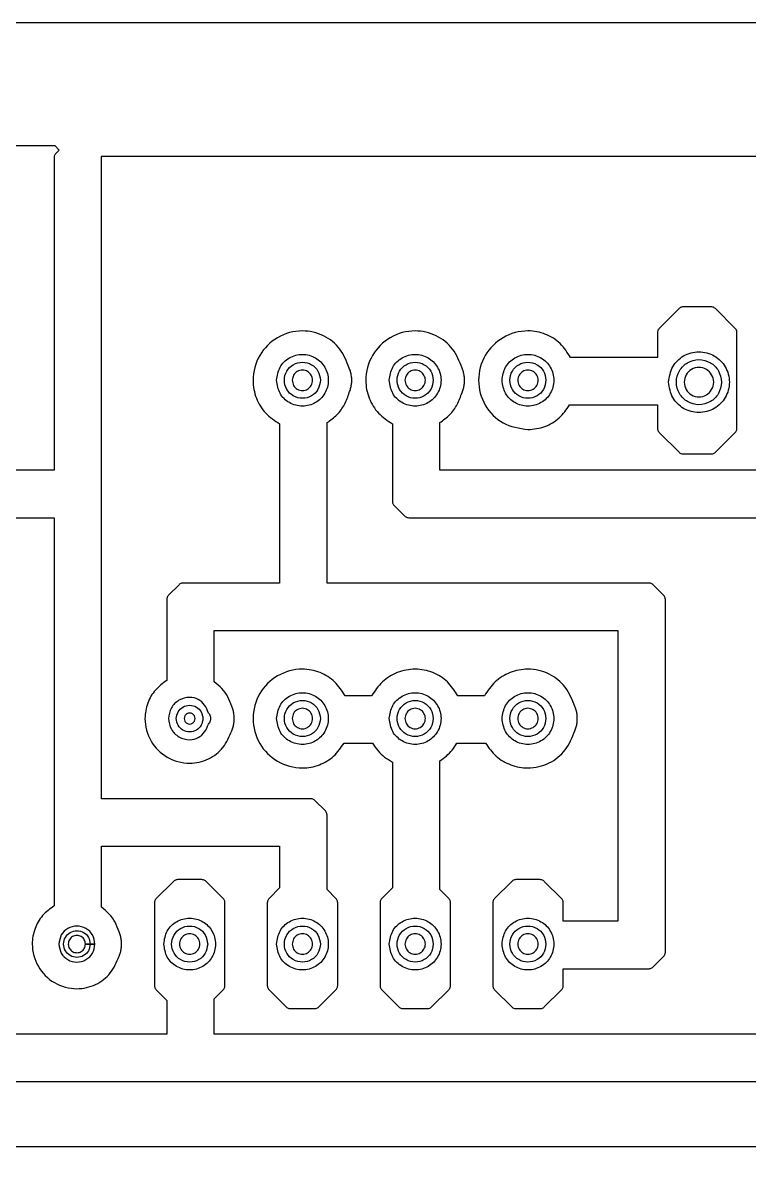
# Model space of a CAD drawing. Extents: x 3 to 107, y 3 to 87.
# Drawn here: x 40.65 to 57.01, y 61.15 to 86.9 of the extents above; entities that cross this region are included whole.
import ezdxf

# ---------------------------------------------------------------- set-up
doc = ezdxf.new("R2010")
doc.units = 0
doc.layers.add('ScottBernardi_VCdelay_PCB', color=7, linetype='CONTINUOUS')

msp = doc.modelspace()

# ---------------------------------------------------------------- linework, layer by layer
at = {"layer": 'ScottBernardi_VCdelay_PCB', "color": 7}
for points in [[(3.175, 2.94005), (107.362272, 2.94005), (107.362272, 86.901161), (3.175, 86.901161), (3.175, 2.94005), (3.175, 2.94005)], [(8.946797, 61.923083), (8.733367, 61.709653), (5.536847, 61.709653), (5.536847, 80.255181), (9.262533, 80.255181), (9.262533, 84.136089), (41.367781, 84.136089), (41.470086, 84.033783), (41.392828, 83.956878)], [(41.354375, 83.863392), (41.354375, 76.822653), (39.570025, 76.822653), (39.2303, 77.162378)], [(42.415531, 83.901139), (91.900375, 83.901139), (91.900375, 74.536653), (82.825519, 74.536653), (82.004606, 75.357919), (82.004606, 77.583242), (82.097386, 77.675669)], [(47.134992, 69.423492), (42.423292, 69.423492), (42.423292, 83.863392)], [(55.431619, 80.464378), (54.985003, 80.018114)], [(56.156225, 80.503183), (55.525106, 80.503183)], [(56.695975, 80.018114), (56.249358, 80.464378)], [(54.946197, 79.924628), (54.946197, 79.362653), (52.988986, 79.362653)], [(56.734781, 77.769156), (56.734781, 79.924628)], [(52.966408, 78.294089), (54.946197, 78.294089), (54.946197, 77.769156)], [(46.434375, 77.868992), (46.434375, 74.283006), (44.262322, 74.283006)], [(54.755344, 74.283006), (47.502939, 74.283006), (47.502939, 77.89545)], [(48.974022, 77.869344), (48.974022, 76.121683)], [(57.525003, 77.675669), (57.864375, 77.336297), (57.864375, 76.822653), (50.042939, 76.822653), (50.042939, 77.89545)], [(54.985003, 77.675669), (55.431619, 77.229406)], [(56.249358, 77.229406), (56.695975, 77.675669)], [(55.525106, 77.1906), (56.156225, 77.1906)], [(49.013181, 76.028197), (49.248836, 75.792894)], [(39.2303, 75.451758), (39.532983, 75.754089), (41.354375, 75.754089), (41.354375, 67.009433)], [(49.341969, 75.754089), (58.565344, 75.754089)], [(44.168483, 74.2442), (43.932828, 74.008544)], [(55.084486, 74.008544), (54.848831, 74.2442)], [(43.894375, 73.915058), (43.894375, 72.089786)], [(55.123292, 65.962036), (55.123292, 73.915058)], [(44.963292, 72.056978), (44.963292, 73.214089), (54.054375, 73.214089), (54.054375, 66.662653), (52.822828, 66.662653), (52.822828, 67.0814)], [(48.507297, 71.743006), (47.908986, 71.743006)], [(51.047297, 71.743006), (50.448633, 71.743006)], [(47.886056, 70.674089), (48.529875, 70.674089), (48.529875, 70.674089)], [(50.426056, 70.674089), (51.070228, 70.674089)], [(48.974022, 70.248992), (48.974022, 67.412658), (48.735897, 67.174886)], [(50.244022, 67.174886), (50.042939, 67.375617), (50.042939, 70.27545)], [(47.464486, 69.149031), (47.228831, 69.384686)], [(47.704022, 67.174886), (47.502939, 67.375264), (47.502939, 69.055544)], [(57.649533, 68.883036), (57.864375, 68.668194), (57.864375, 64.123006), (44.963292, 64.123006), (44.963292, 64.919225), (45.163669, 65.119956)], [(42.423292, 66.976978), (42.423292, 68.354575), (46.434375, 68.354575), (46.434375, 67.413011), (46.195897, 67.174886)], [(44.043247, 67.561531), (43.655897, 67.174886)], [(44.683539, 67.600336), (44.136381, 67.600336)], [(45.163669, 67.174886), (44.777378, 67.561531)], [(51.662894, 67.561531), (51.27625, 67.174886)], [(52.303892, 67.600336), (51.756733, 67.600336)], [(52.784375, 67.174886), (52.397025, 67.561531)], [(43.617092, 67.0814), (43.617092, 65.213442)], [(45.202475, 65.213442), (45.202475, 67.0814)], [(46.157444, 67.0814), (46.157444, 65.213442)], [(47.742828, 65.213442), (47.742828, 67.0814)], [(48.697444, 67.0814), (48.697444, 65.213442)], [(50.282828, 65.213442), (50.282828, 67.0814)], [(51.237444, 67.0814), (51.237444, 65.213442)], [(42.273714, 66.149714), (42.062047, 66.149714), (42.273714, 66.149714)], [(99.234272, 65.809989), (95.007642, 61.583006), (18.862322, 61.583006)], [(54.848831, 65.632894), (55.084486, 65.86855)], [(52.822828, 65.213442), (52.822828, 65.594089), (54.755344, 65.594089)], [(43.655897, 65.119956), (43.894375, 64.881831), (43.894375, 64.123006), (28.453292, 64.123006), (28.453292, 64.920283), (28.652964, 65.119956)], [(46.195897, 65.119956), (46.582894, 64.732958)], [(47.316672, 64.732958), (47.704022, 65.119956)], [(48.735897, 65.119956), (49.122894, 64.732958)], [(49.857378, 64.732958), (50.244022, 65.119956)], [(51.27625, 65.119956), (51.662894, 64.732958)], [(52.397025, 64.732958), (52.784375, 65.119956)], [(46.676733, 64.694153), (47.223186, 64.694153)], [(49.216733, 64.694153), (49.763892, 64.694153)], [(51.756733, 64.694153), (52.303892, 64.694153)], [(18.862322, 63.054089), (87.775344, 63.054089)]]:
    msp.add_lwpolyline(points, dxfattribs=at)
for points, knots in [([(41.392828, 83.956878), (41.385339, 83.948077), (41.370404, 83.930526), (41.357065, 83.897899), (41.355274, 83.87492), (41.354375, 83.863392)], [0, 0, 0, 0, 0.034529, 0.06886, 0.103423, 0.103423, 0.103423, 0.103423]), ([(42.423292, 83.863392), (42.423044, 83.867692), (42.422549, 83.876281), (42.419371, 83.888829), (42.416813, 83.897028), (42.415531, 83.901139)], [0, 0, 0, 0, 0.012895, 0.025751, 0.038676, 0.038676, 0.038676, 0.038676]), ([(55.525106, 80.503183), (55.513519, 80.50227), (55.490481, 80.500453), (55.457896, 80.486866), (55.440395, 80.471888), (55.431619, 80.464378)], [0, 0, 0, 0, 0.034731, 0.069054, 0.103576, 0.103576, 0.103576, 0.103576]), ([(56.249358, 80.464378), (56.240586, 80.471886), (56.223111, 80.486842), (56.190656, 80.500434), (56.167729, 80.502265), (56.156225, 80.503183)], [0, 0, 0, 0, 0.034512, 0.068751, 0.103235, 0.103235, 0.103235, 0.103235]), ([(48.003883, 79.124528), (47.944373, 79.275454), (47.826371, 79.574722), (47.432507, 79.88618), (46.917398, 80.006959), (46.365368, 79.856416), (45.940761, 79.432202), (45.798185, 78.905904), (45.887671, 78.443567), (46.101302, 78.089742), (46.323394, 77.942547), (46.434375, 77.868992)], [0, 0, 0, 0, 0.479752, 0.951287, 1.439396, 2.020426, 2.584888, 3.165918, 3.575861, 3.971733, 4.367147, 4.367147, 4.367147, 4.367147]), ([(50.543531, 79.124528), (50.484049, 79.275448), (50.366117, 79.574676), (49.972418, 79.886202), (49.457363, 80.006954), (48.905369, 79.856415), (48.480762, 79.432201), (48.33819, 78.905938), (48.427647, 78.443686), (48.641211, 78.090048), (48.863134, 77.94288), (48.974022, 77.869344)], [0, 0, 0, 0, 0.479711, 0.951115, 1.439134, 2.020164, 2.584627, 3.165656, 3.575507, 3.971186, 4.366348, 4.366348, 4.366348, 4.366348]), ([(52.988986, 79.362653), (52.917525, 79.473245), (52.774933, 79.693918), (52.428685, 79.910041), (51.969665, 79.999159), (51.445259, 79.856503), (51.020807, 79.432019), (50.862429, 78.848682), (51.020706, 78.271479), (51.445655, 77.828941), (51.831801, 77.768444), (52.027667, 77.737758)], [0, 0, 0, 0, 0.39117, 0.780531, 1.185532, 1.766562, 2.331025, 2.912054, 3.493084, 4.057546, 4.638576, 4.638576, 4.638576, 4.638576]), ([(54.985003, 80.018114), (54.977423, 80.009322), (54.962332, 79.991819), (54.948889, 79.959149), (54.947096, 79.936157), (54.946197, 79.924628)], [0, 0, 0, 0, 0.03468, 0.069045, 0.103611, 0.103611, 0.103611, 0.103611]), ([(56.734781, 79.924628), (56.733858, 79.936161), (56.732018, 79.959167), (56.718467, 79.991754), (56.703486, 80.009311), (56.695975, 80.018114)], [0, 0, 0, 0, 0.034575, 0.068971, 0.103555, 0.103555, 0.103555, 0.103555]), ([(46.364878, 78.849714), (46.380957, 78.747054), (46.412655, 78.544668), (46.644598, 78.321934), (46.94713, 78.239022), (47.252853, 78.321934), (47.475406, 78.544668), (47.558379, 78.849714), (47.475406, 79.15476), (47.252853, 79.377494), (46.94713, 79.460406), (46.644598, 79.377494), (46.412655, 79.15476), (46.380957, 78.952374), (46.364878, 78.849714)], [0, 0, 0, 0, 0.304537, 0.600368, 0.904904, 1.209441, 1.505272, 1.809809, 2.114345, 2.410176, 2.714713, 3.01925, 3.315081, 3.619618, 3.619618, 3.619618, 3.619618]), ([(48.904878, 78.849714), (48.920957, 78.747053), (48.952655, 78.544666), (49.184596, 78.321941), (49.487086, 78.239008), (49.792744, 78.321998), (50.015307, 78.544646), (50.098428, 78.849714), (50.015307, 79.154782), (49.792744, 79.37743), (49.487086, 79.460419), (49.184596, 79.377487), (48.952655, 79.154762), (48.920957, 78.952375), (48.904878, 78.849714)], [0, 0, 0, 0, 0.304537, 0.600368, 0.904904, 1.20929, 1.505176, 1.809733, 2.114291, 2.410177, 2.714562, 3.019099, 3.31493, 3.619467, 3.619467, 3.619467, 3.619467]), ([(51.444878, 78.849714), (51.460957, 78.747054), (51.492654, 78.54467), (51.724598, 78.321926), (52.027207, 78.239031), (52.333046, 78.32189), (52.55575, 78.544636), (52.638734, 78.849714), (52.55575, 79.154791), (52.333046, 79.377538), (52.027207, 79.460397), (51.724598, 79.377502), (51.492654, 79.154758), (51.460957, 78.952373), (51.444878, 78.849714)], [0, 0, 0, 0, 0.304537, 0.600368, 0.904904, 1.209681, 1.505576, 1.810116, 2.114657, 2.410552, 2.715329, 3.019865, 3.315696, 3.620233, 3.620233, 3.620233, 3.620233]), ([(55.195611, 78.807381), (55.214485, 78.686813), (55.251691, 78.449139), (55.524079, 78.187559), (55.87937, 78.090238), (56.238405, 78.187559), (56.499773, 78.449139), (56.597167, 78.807381), (56.499773, 79.165622), (56.238405, 79.427202), (55.87937, 79.524523), (55.524079, 79.427202), (55.251691, 79.165622), (55.214485, 78.927948), (55.195611, 78.807381)], [0, 0, 0, 0, 0.357652, 0.705036, 1.062687, 1.420339, 1.767723, 2.125375, 2.483027, 2.830411, 3.188062, 3.545714, 3.893098, 4.25075, 4.25075, 4.25075, 4.25075]), ([(47.354067, 78.849714), (47.342915, 78.921339), (47.320941, 79.062471), (47.159182, 79.217949), (46.94804, 79.27549), (46.734682, 79.217949), (46.579431, 79.062471), (46.521898, 78.849714), (46.579431, 78.636957), (46.734682, 78.481478), (46.94804, 78.423938), (47.159182, 78.481478), (47.320941, 78.636957), (47.342915, 78.778089), (47.354067, 78.849714)], [0, 0, 0, 0, 0.212439, 0.418597, 0.631208, 0.843819, 1.049977, 1.262416, 1.474855, 1.681013, 1.893624, 2.106235, 2.312393, 2.524832, 2.524832, 2.524832, 2.524832]), ([(47.354067, 78.849714), (47.342915, 78.921339), (47.320941, 79.062471), (47.159182, 79.217949), (46.94804, 79.27549), (46.734682, 79.217949), (46.579431, 79.062471), (46.521898, 78.849714), (46.579431, 78.636957), (46.734682, 78.481478), (46.94804, 78.423938), (47.159182, 78.481478), (47.320941, 78.636957), (47.342915, 78.778089), (47.354067, 78.849714)], [0, 0, 0, 0, 0.212439, 0.418597, 0.631208, 0.843819, 1.049977, 1.262416, 1.474855, 1.681013, 1.893624, 2.106235, 2.312393, 2.524832, 2.524832, 2.524832, 2.524832]), ([(46.717656, 78.849714), (46.724026, 78.890201), (46.736591, 78.970062), (46.828103, 79.057921), (46.947454, 79.090779), (47.068068, 79.057922), (47.155865, 78.97006), (47.188727, 78.84967), (47.155922, 78.729257), (47.068048, 78.641408), (46.947454, 78.608697), (46.828122, 78.641407), (46.736532, 78.729259), (46.724009, 78.809168), (46.717656, 78.849714)], [0, 0, 0, 0, 0.120121, 0.236938, 0.357059, 0.47718, 0.593997, 0.714118, 0.83439, 0.951152, 1.071252, 1.191353, 1.308114, 1.428387, 1.428387, 1.428387, 1.428387]), ([(48.003883, 78.5749), (48.01486, 78.603674), (48.037004, 78.661723), (48.055231, 78.754409), (48.061843, 78.849714), (48.055231, 78.945019), (48.037004, 79.037704), (48.01486, 79.095753), (48.003883, 79.124528)], [0, 0, 0, 0, 0.092252, 0.186107, 0.28211, 0.378113, 0.471967, 0.564219, 0.564219, 0.564219, 0.564219]), ([(49.894067, 78.849714), (49.882886, 78.921343), (49.860855, 79.062496), (49.699075, 79.217871), (49.488084, 79.27553), (49.274898, 79.217814), (49.11963, 79.062516), (49.061801, 78.849714), (49.11963, 78.636912), (49.274898, 78.481614), (49.488084, 78.423897), (49.699075, 78.481557), (49.860855, 78.636932), (49.882886, 78.778084), (49.894067, 78.849714)], [0, 0, 0, 0, 0.21246, 0.418673, 0.631132, 0.843441, 1.049709, 1.26219, 1.47467, 1.680938, 1.893247, 2.105706, 2.311919, 2.524379, 2.524379, 2.524379, 2.524379]), ([(49.894067, 78.849714), (49.882886, 78.921343), (49.860855, 79.062496), (49.699075, 79.217871), (49.488084, 79.27553), (49.274898, 79.217814), (49.11963, 79.062516), (49.061801, 78.849714), (49.11963, 78.636912), (49.274898, 78.481614), (49.488084, 78.423897), (49.699075, 78.481557), (49.860855, 78.636932), (49.882886, 78.778084), (49.894067, 78.849714)], [0, 0, 0, 0, 0.21246, 0.418673, 0.631132, 0.843441, 1.049709, 1.26219, 1.47467, 1.680938, 1.893247, 2.105706, 2.311919, 2.524379, 2.524379, 2.524379, 2.524379]), ([(49.257656, 78.849714), (49.264026, 78.8902), (49.27659, 78.97006), (49.368104, 79.057928), (49.487498, 79.090765), (49.608177, 79.057986), (49.695964, 78.970038), (49.728678, 78.84967), (49.696021, 78.729279), (49.608157, 78.641344), (49.487498, 78.608711), (49.368124, 78.6414), (49.276531, 78.729261), (49.264009, 78.809168), (49.257656, 78.849714)], [0, 0, 0, 0, 0.120121, 0.236938, 0.357059, 0.477331, 0.594093, 0.714193, 0.834445, 0.951151, 1.071403, 1.191503, 1.308265, 1.428537, 1.428537, 1.428537, 1.428537]), ([(50.543883, 78.5749), (50.554789, 78.60368), (50.576798, 78.661763), (50.595158, 78.754398), (50.601878, 78.849688), (50.595162, 78.944961), (50.576683, 79.03761), (50.554527, 79.095699), (50.543531, 79.124528)], [0, 0, 0, 0, 0.0922, 0.186071, 0.282079, 0.37801, 0.471822, 0.564252, 0.564252, 0.564252, 0.564252]), ([(52.434419, 78.849714), (52.42321, 78.92135), (52.401116, 79.062547), (52.239153, 79.217857), (52.028075, 79.275521), (51.814788, 79.217879), (51.659531, 79.062494), (51.601849, 78.849714), (51.659531, 78.636934), (51.814788, 78.481549), (52.028075, 78.423907), (52.239153, 78.48157), (52.401116, 78.63688), (52.42321, 78.778078), (52.434419, 78.849714)], [0, 0, 0, 0, 0.212483, 0.418817, 0.631365, 0.843824, 1.050038, 1.262497, 1.474957, 1.68117, 1.89363, 2.106178, 2.312511, 2.524995, 2.524995, 2.524995, 2.524995]), ([(52.434419, 78.849714), (52.42321, 78.92135), (52.401116, 79.062547), (52.239153, 79.217857), (52.028075, 79.275521), (51.814788, 79.217879), (51.659531, 79.062494), (51.601849, 78.849714), (51.659531, 78.636934), (51.814788, 78.481549), (52.028075, 78.423907), (52.239153, 78.48157), (52.401116, 78.63688), (52.42321, 78.778078), (52.434419, 78.849714)], [0, 0, 0, 0, 0.212483, 0.418817, 0.631365, 0.843824, 1.050038, 1.262497, 1.474957, 1.68117, 1.89363, 2.106178, 2.312511, 2.524995, 2.524995, 2.524995, 2.524995]), ([(51.797656, 78.849714), (51.804026, 78.8902), (51.816591, 78.970059), (51.908103, 79.057929), (52.027532, 79.09077), (52.148262, 79.057965), (52.236209, 78.970091), (52.269081, 78.84967), (52.236266, 78.729226), (52.148242, 78.641364), (52.027532, 78.608707), (51.908123, 78.641399), (51.816532, 78.729261), (51.804009, 78.809168), (51.797656, 78.849714)], [0, 0, 0, 0, 0.120121, 0.236938, 0.357059, 0.477419, 0.594301, 0.714426, 0.834701, 0.951528, 1.071868, 1.191968, 1.30873, 1.429002, 1.429002, 1.429002, 1.429002]), ([(56.388, 78.807381), (56.374025, 78.896917), (56.346485, 79.073356), (56.144258, 79.267586), (55.880467, 79.339634), (55.613903, 79.267586), (55.41983, 79.073356), (55.347728, 78.807381), (55.41983, 78.541405), (55.613903, 78.347175), (55.880467, 78.275127), (56.144258, 78.347175), (56.346485, 78.541405), (56.374025, 78.717845), (56.388, 78.807381)], [0, 0, 0, 0, 0.265574, 0.523341, 0.788916, 1.05449, 1.312257, 1.577831, 1.843406, 2.101172, 2.366747, 2.632321, 2.890088, 3.155662, 3.155662, 3.155662, 3.155662]), ([(55.548389, 78.807381), (55.557554, 78.865775), (55.575627, 78.980923), (55.707584, 79.107629), (55.879694, 79.154896), (56.053623, 79.107629), (56.180225, 78.980923), (56.227528, 78.807381), (56.180225, 78.633838), (56.053623, 78.507132), (55.879694, 78.459865), (55.707584, 78.507132), (55.575627, 78.633838), (55.557554, 78.748986), (55.548389, 78.807381)], [0, 0, 0, 0, 0.173236, 0.341606, 0.514842, 0.688078, 0.856448, 1.029684, 1.20292, 1.37129, 1.544526, 1.717762, 1.886132, 2.059368, 2.059368, 2.059368, 2.059368]), ([(47.502939, 77.89545), (47.580081, 77.951386), (47.734751, 78.063537), (47.909193, 78.299842), (47.972122, 78.482639), (48.003883, 78.5749)], [0, 0, 0, 0, 0.284809, 0.571035, 0.862717, 0.862717, 0.862717, 0.862717]), ([(50.042939, 77.89545), (50.120081, 77.951386), (50.274751, 78.063537), (50.449193, 78.299842), (50.512122, 78.482639), (50.543883, 78.5749)], [0, 0, 0, 0, 0.284809, 0.571035, 0.862717, 0.862717, 0.862717, 0.862717]), ([(52.027667, 77.737758), (52.15782, 77.751743), (52.413046, 77.779166), (52.749071, 77.98625), (52.893903, 78.191391), (52.966408, 78.294089)], [0, 0, 0, 0, 0.389204, 0.763216, 1.138156, 1.138156, 1.138156, 1.138156]), ([(54.946197, 77.769156), (54.947093, 77.75765), (54.94888, 77.734704), (54.962394, 77.702084), (54.977429, 77.684518), (54.985003, 77.675669)], [0, 0, 0, 0, 0.034487, 0.06878, 0.103585, 0.103585, 0.103585, 0.103585]), ([(56.695975, 77.675669), (56.703479, 77.684529), (56.718404, 77.702149), (56.732027, 77.734686), (56.733861, 77.757646), (56.734781, 77.769156)], [0, 0, 0, 0, 0.034709, 0.069032, 0.10353, 0.10353, 0.10353, 0.10353]), ([(55.431619, 77.229406), (55.440395, 77.221895), (55.457896, 77.206918), (55.490481, 77.19333), (55.513519, 77.191514), (55.525106, 77.1906)], [0, 0, 0, 0, 0.034522, 0.068845, 0.103576, 0.103576, 0.103576, 0.103576]), ([(56.156225, 77.1906), (56.167729, 77.191519), (56.190656, 77.193349), (56.223111, 77.206941), (56.240586, 77.221898), (56.249358, 77.229406)], [0, 0, 0, 0, 0.034485, 0.068723, 0.103235, 0.103235, 0.103235, 0.103235]), ([(48.974022, 76.121683), (48.974918, 76.110177), (48.976707, 76.087217), (48.990325, 76.054555), (49.005516, 76.037036), (49.013181, 76.028197)], [0, 0, 0, 0, 0.034489, 0.068817, 0.103773, 0.103773, 0.103773, 0.103773]), ([(49.248836, 75.792894), (49.257608, 75.785386), (49.275084, 75.77043), (49.307539, 75.756838), (49.330465, 75.755007), (49.341969, 75.754089)], [0, 0, 0, 0, 0.034512, 0.068751, 0.103235, 0.103235, 0.103235, 0.103235]), ([(44.262322, 74.283006), (44.25073, 74.282091), (44.227659, 74.28027), (44.194992, 74.266653), (44.177346, 74.251707), (44.168483, 74.2442)], [0, 0, 0, 0, 0.034744, 0.069151, 0.103871, 0.103871, 0.103871, 0.103871]), ([(54.848831, 74.2442), (54.839998, 74.251704), (54.822434, 74.266626), (54.7899, 74.280284), (54.766908, 74.282095), (54.755344, 74.283006)], [0, 0, 0, 0, 0.034647, 0.068897, 0.103551, 0.103551, 0.103551, 0.103551]), ([(43.932828, 74.008544), (43.925345, 73.999687), (43.910466, 73.982074), (43.897056, 73.949496), (43.895271, 73.926563), (43.894375, 73.915058)], [0, 0, 0, 0, 0.034654, 0.068912, 0.103398, 0.103398, 0.103398, 0.103398]), ([(55.123292, 73.915058), (55.122396, 73.926564), (55.120609, 73.94951), (55.107095, 73.98213), (55.09206, 73.999696), (55.084486, 74.008544)], [0, 0, 0, 0, 0.034487, 0.06878, 0.103585, 0.103585, 0.103585, 0.103585]), ([(47.908986, 71.743006), (47.837426, 71.853503), (47.694636, 72.07399), (47.348507, 72.290008), (46.889589, 72.379158), (46.365256, 72.236566), (45.940814, 71.811755), (45.782393, 71.229679), (45.940842, 70.647594), (46.365179, 70.222601), (46.884347, 70.08138), (47.332772, 70.16507), (47.668921, 70.364623), (47.813625, 70.570859), (47.886056, 70.674089)], [0, 0, 0, 0, 0.391114, 0.780425, 1.185194, 1.766223, 2.330686, 2.911715, 3.492833, 4.057416, 4.638469, 5.027523, 5.401612, 5.776516, 5.776516, 5.776516, 5.776516]), ([(50.448633, 71.743006), (50.377086, 71.853499), (50.234336, 72.073953), (49.888625, 72.290023), (49.485807, 72.368087), (49.081344, 72.289573), (48.727909, 72.075976), (48.580791, 71.85393), (48.507297, 71.743006)], [0, 0, 0, 0, 0.391059, 0.780227, 1.184906, 1.59485, 1.990686, 2.385825, 2.385825, 2.385825, 2.385825]), ([(53.084236, 71.504528), (53.024607, 71.655453), (52.906375, 71.954708), (52.512839, 72.266153), (52.053597, 72.37358), (51.62154, 72.289518), (51.268136, 72.075921), (51.120876, 71.853926), (51.047297, 71.743006)], [0, 0, 0, 0, 0.479863, 0.95147, 1.439591, 1.849305, 2.245141, 2.640423, 2.640423, 2.640423, 2.640423]), ([(43.894375, 72.089786), (43.802604, 72.022074), (43.618744, 71.886417), (43.444303, 71.578576), (43.369658, 71.172673), (43.496925, 70.702835), (43.880961, 70.319139), (44.377586, 70.1838), (44.837877, 70.289511), (45.190542, 70.559996), (45.301475, 70.822395), (45.357344, 70.954547)], [0, 0, 0, 0, 0.339061, 0.679293, 1.031486, 1.557026, 2.067589, 2.593129, 3.02646, 3.444848, 3.869354, 3.869354, 3.869354, 3.869354]), ([(45.357344, 71.504528), (45.330583, 71.577671), (45.277499, 71.722762), (45.141073, 71.912689), (45.022449, 72.008966), (44.963292, 72.056978)], [0, 0, 0, 0, 0.232971, 0.462132, 0.690095, 0.690095, 0.690095, 0.690095]), ([(44.832411, 71.354244), (44.807132, 71.416198), (44.757559, 71.537692), (44.605039, 71.673677), (44.390166, 71.725485), (44.159822, 71.660587), (43.970187, 71.479087), (43.944227, 71.313619), (43.931064, 71.229714)], [0, 0, 0, 0, 0.198892, 0.390036, 0.587736, 0.83678, 1.078646, 1.327454, 1.327454, 1.327454, 1.327454]), ([(46.364878, 71.229714), (46.380962, 71.127029), (46.412671, 70.924582), (46.644545, 70.701689), (46.947129, 70.618619), (47.252908, 70.701689), (47.475378, 70.924581), (47.558397, 71.229636), (47.475343, 71.534652), (47.252874, 71.757395), (46.947129, 71.840455), (46.644578, 71.757395), (46.412714, 71.534653), (46.380973, 71.332315), (46.364878, 71.229714)], [0, 0, 0, 0, 0.304625, 0.600576, 0.905137, 1.209697, 1.505649, 1.810273, 2.114659, 2.410545, 2.715102, 3.01966, 3.315546, 3.619931, 3.619931, 3.619931, 3.619931]), ([(47.354067, 71.229714), (47.342915, 71.301339), (47.320941, 71.442471), (47.159182, 71.597949), (46.948039, 71.65549), (46.734682, 71.597949), (46.57943, 71.442472), (46.521894, 71.22968), (46.579452, 71.016872), (46.734629, 70.861233), (46.94804, 70.803535), (47.159235, 70.861233), (47.320924, 71.016871), (47.34291, 71.158064), (47.354067, 71.229714)], [0, 0, 0, 0, 0.212439, 0.418597, 0.631208, 0.843819, 1.049977, 1.262416, 1.474943, 1.681221, 1.893856, 2.106491, 2.312769, 2.525296, 2.525296, 2.525296, 2.525296]), ([(47.354067, 71.229714), (47.342915, 71.301339), (47.320941, 71.442471), (47.159182, 71.597949), (46.948039, 71.65549), (46.734682, 71.597949), (46.57943, 71.442472), (46.521894, 71.22968), (46.579452, 71.016872), (46.734629, 70.861233), (46.94804, 70.803535), (47.159235, 70.861233), (47.320924, 71.016871), (47.34291, 71.158064), (47.354067, 71.229714)], [0, 0, 0, 0, 0.212439, 0.418597, 0.631208, 0.843819, 1.049977, 1.262416, 1.474943, 1.681221, 1.893856, 2.106491, 2.312769, 2.525296, 2.525296, 2.525296, 2.525296]), ([(48.904878, 71.229714), (48.920962, 71.127028), (48.952671, 70.92458), (49.184544, 70.701696), (49.487085, 70.618605), (49.792799, 70.701753), (50.015279, 70.92456), (50.098445, 71.229636), (50.015244, 71.534674), (49.792765, 71.75733), (49.487086, 71.840468), (49.184576, 71.757388), (48.952714, 71.534655), (48.920973, 71.332316), (48.904878, 71.229714)], [0, 0, 0, 0, 0.304625, 0.600576, 0.905137, 1.209546, 1.505553, 1.810198, 2.114604, 2.410546, 2.714952, 3.019509, 3.315395, 3.619781, 3.619781, 3.619781, 3.619781]), ([(49.894067, 71.229714), (49.882886, 71.301343), (49.860855, 71.442496), (49.699075, 71.597871), (49.488084, 71.65553), (49.274898, 71.597814), (49.119628, 71.442517), (49.061797, 71.22968), (49.11965, 71.016827), (49.274845, 70.861369), (49.488084, 70.803494), (49.699127, 70.861312), (49.860838, 71.016846), (49.882881, 71.15806), (49.894067, 71.229714)], [0, 0, 0, 0, 0.21246, 0.418673, 0.631132, 0.843441, 1.049709, 1.26219, 1.474758, 1.681147, 1.893479, 2.105962, 2.312296, 2.524844, 2.524844, 2.524844, 2.524844]), ([(49.894067, 71.229714), (49.882886, 71.301343), (49.860855, 71.442496), (49.699075, 71.597871), (49.488084, 71.65553), (49.274898, 71.597814), (49.119628, 71.442517), (49.061797, 71.22968), (49.11965, 71.016827), (49.274845, 70.861369), (49.488084, 70.803494), (49.699127, 70.861312), (49.860838, 71.016846), (49.882881, 71.15806), (49.894067, 71.229714)], [0, 0, 0, 0, 0.21246, 0.418673, 0.631132, 0.843441, 1.049709, 1.26219, 1.474758, 1.681147, 1.893479, 2.105962, 2.312296, 2.524844, 2.524844, 2.524844, 2.524844]), ([(51.444878, 71.229714), (51.460961, 71.127029), (51.492671, 70.924584), (51.724546, 70.701681), (52.027207, 70.618628), (52.333101, 70.701645), (52.555722, 70.92455), (52.638751, 71.229636), (52.555687, 71.534683), (52.333068, 71.757438), (52.027207, 71.840446), (51.724578, 71.757403), (51.492713, 71.534651), (51.460973, 71.332314), (51.444878, 71.229714)], [0, 0, 0, 0, 0.304625, 0.600576, 0.905137, 1.209937, 1.505953, 1.810581, 2.11497, 2.410921, 2.715718, 3.020275, 3.316161, 3.620547, 3.620547, 3.620547, 3.620547]), ([(52.434419, 71.229714), (52.42321, 71.30135), (52.401116, 71.442547), (52.239153, 71.597857), (52.028075, 71.655521), (51.814788, 71.597879), (51.65953, 71.442495), (51.601845, 71.22968), (51.659552, 71.016849), (51.814735, 70.861303), (52.028075, 70.803504), (52.239206, 70.861325), (52.4011, 71.016795), (52.423205, 71.158053), (52.434419, 71.229714)], [0, 0, 0, 0, 0.212483, 0.418817, 0.631365, 0.843824, 1.050038, 1.262497, 1.475045, 1.681379, 1.893862, 2.106434, 2.312887, 2.525459, 2.525459, 2.525459, 2.525459]), ([(52.434419, 71.229714), (52.42321, 71.30135), (52.401116, 71.442547), (52.239153, 71.597857), (52.028075, 71.655521), (51.814788, 71.597879), (51.65953, 71.442495), (51.601845, 71.22968), (51.659552, 71.016849), (51.814735, 70.861303), (52.028075, 70.803504), (52.239206, 70.861325), (52.4011, 71.016795), (52.423205, 71.158053), (52.434419, 71.229714)], [0, 0, 0, 0, 0.212483, 0.418817, 0.631365, 0.843824, 1.050038, 1.262497, 1.475045, 1.681379, 1.893862, 2.106434, 2.312887, 2.525459, 2.525459, 2.525459, 2.525459]), ([(44.707528, 71.229714), (44.699295, 71.282546), (44.683069, 71.386667), (44.563739, 71.501389), (44.407908, 71.543889), (44.250429, 71.501367), (44.135732, 71.38672), (44.093113, 71.229636), (44.135696, 71.072514), (44.250395, 70.957716), (44.407908, 70.915184), (44.563771, 70.957695), (44.683111, 71.072568), (44.699306, 71.176798), (44.707528, 71.229714)], [0, 0, 0, 0, 0.156707, 0.308835, 0.465714, 0.622681, 0.774929, 0.93166, 1.08863, 1.240944, 1.397914, 1.554796, 1.706989, 1.863936, 1.863936, 1.863936, 1.863936]), ([(44.707528, 71.229714), (44.699295, 71.282546), (44.683069, 71.386667), (44.563739, 71.501389), (44.407908, 71.543889), (44.250429, 71.501367), (44.135732, 71.38672), (44.093113, 71.229636), (44.135696, 71.072514), (44.250395, 70.957716), (44.407908, 70.915184), (44.563771, 70.957695), (44.683111, 71.072568), (44.699306, 71.176798), (44.707528, 71.229714)], [0, 0, 0, 0, 0.156707, 0.308835, 0.465714, 0.622681, 0.774929, 0.93166, 1.08863, 1.240944, 1.397914, 1.554796, 1.706989, 1.863936, 1.863936, 1.863936, 1.863936]), ([(44.283842, 71.229714), (44.287278, 71.25147), (44.294057, 71.294395), (44.343377, 71.34151), (44.407519, 71.359103), (44.472323, 71.341531), (44.519482, 71.294341), (44.537047, 71.229636), (44.519518, 71.164893), (44.472357, 71.117552), (44.407518, 71.099971), (44.343345, 71.117574), (44.294014, 71.16484), (44.287266, 71.207873), (44.283842, 71.229714)], [0, 0, 0, 0, 0.064543, 0.127341, 0.191948, 0.256468, 0.319145, 0.383664, 0.448423, 0.511165, 0.575688, 0.640299, 0.70316, 0.767943, 0.767943, 0.767943, 0.767943]), ([(44.832411, 71.104831), (44.842308, 71.116319), (44.86221, 71.139421), (44.879734, 71.182892), (44.886042, 71.22971), (44.87974, 71.276496), (44.862245, 71.319887), (44.842312, 71.342843), (44.832411, 71.354244)], [0, 0, 0, 0, 0.045238, 0.090964, 0.138255, 0.185533, 0.231176, 0.276217, 0.276217, 0.276217, 0.276217]), ([(45.357344, 70.954547), (45.368319, 70.983379), (45.39044, 71.041497), (45.408708, 71.134289), (45.4153, 71.229658), (45.408694, 71.325019), (45.390465, 71.417705), (45.368321, 71.475753), (45.357344, 71.504528)], [0, 0, 0, 0, 0.092412, 0.18628, 0.282452, 0.378455, 0.47231, 0.564562, 0.564562, 0.564562, 0.564562]), ([(46.717656, 71.229714), (46.724026, 71.270201), (46.736591, 71.350062), (46.828102, 71.437921), (46.947455, 71.470779), (47.068068, 71.437921), (47.155866, 71.350061), (47.188731, 71.229636), (47.155901, 71.109173), (47.068101, 71.021163), (46.947454, 70.988295), (46.82807, 71.021162), (46.736548, 71.109173), (46.724014, 71.189143), (46.717656, 71.229714)], [0, 0, 0, 0, 0.120121, 0.236938, 0.357059, 0.47718, 0.593997, 0.714118, 0.834478, 0.95136, 1.071485, 1.191609, 1.308491, 1.428851, 1.428851, 1.428851, 1.428851]), ([(49.257656, 71.229714), (49.264026, 71.2702), (49.27659, 71.35006), (49.368104, 71.437928), (49.487498, 71.470766), (49.608177, 71.437986), (49.695965, 71.350039), (49.728682, 71.229636), (49.696, 71.109194), (49.60821, 71.021098), (49.487498, 70.988308), (49.368072, 71.021155), (49.276548, 71.109175), (49.264014, 71.189143), (49.257656, 71.229714)], [0, 0, 0, 0, 0.120121, 0.236938, 0.357059, 0.477331, 0.594093, 0.714193, 0.834533, 0.95136, 1.071635, 1.19176, 1.308642, 1.429002, 1.429002, 1.429002, 1.429002]), ([(51.797656, 71.229714), (51.804026, 71.2702), (51.816591, 71.350059), (51.908103, 71.437929), (52.027532, 71.47077), (52.148261, 71.437965), (52.23621, 71.350092), (52.269085, 71.229636), (52.236245, 71.109141), (52.148295, 71.021119), (52.027532, 70.988304), (51.908071, 71.021154), (51.816548, 71.109175), (51.804014, 71.189144), (51.797656, 71.229714)], [0, 0, 0, 0, 0.120121, 0.236938, 0.357059, 0.477419, 0.594301, 0.714426, 0.83479, 0.951736, 1.0721, 1.192224, 1.309106, 1.429467, 1.429467, 1.429467, 1.429467]), ([(53.084236, 70.954547), (53.095139, 70.983385), (53.117125, 71.041537), (53.135527, 71.134278), (53.142229, 71.229658), (53.135513, 71.32503), (53.11715, 71.417665), (53.095142, 71.475747), (53.084236, 71.504528)], [0, 0, 0, 0, 0.092361, 0.186244, 0.282422, 0.37843, 0.472301, 0.564501, 0.564501, 0.564501, 0.564501]), ([(43.931064, 71.229714), (43.944216, 71.145725), (43.970145, 70.980146), (44.159788, 70.798505), (44.390176, 70.733559), (44.605061, 70.785487), (44.757491, 70.921507), (44.807117, 71.042938), (44.832411, 71.104831)], [0, 0, 0, 0, 0.249047, 0.490978, 0.740026, 0.937745, 1.12894, 1.327692, 1.327692, 1.327692, 1.327692]), ([(51.070228, 70.674089), (51.144842, 70.570534), (51.294291, 70.363117), (51.637293, 70.165549), (52.058849, 70.086747), (52.512848, 70.192918), (52.906373, 70.504368), (53.024606, 70.803622), (53.084236, 70.954547)], [0, 0, 0, 0, 0.379352, 0.759834, 1.15378, 1.641901, 2.113508, 2.593371, 2.593371, 2.593371, 2.593371]), ([(48.529875, 70.674089), (48.568103, 70.616251), (48.644373, 70.500859), (48.795889, 70.355917), (48.914531, 70.284702), (48.974022, 70.248992)], [0, 0, 0, 0, 0.207591, 0.414168, 0.621935, 0.621935, 0.621935, 0.621935]), ([(50.042939, 70.27545), (50.094018, 70.310605), (50.196116, 70.380873), (50.325747, 70.516672), (50.392537, 70.621487), (50.426056, 70.674089)], [0, 0, 0, 0, 0.185706, 0.371192, 0.558064, 0.558064, 0.558064, 0.558064]), ([(47.228831, 69.384686), (47.220024, 69.392199), (47.202441, 69.407201), (47.169724, 69.420748), (47.146607, 69.422574), (47.134992, 69.423492)], [0, 0, 0, 0, 0.034595, 0.069075, 0.103896, 0.103896, 0.103896, 0.103896]), ([(47.502939, 69.055544), (47.50204, 69.067073), (47.500249, 69.090052), (47.48691, 69.122679), (47.471975, 69.14023), (47.464486, 69.149031)], [0, 0, 0, 0, 0.034563, 0.068894, 0.103423, 0.103423, 0.103423, 0.103423]), ([(44.136381, 67.600336), (44.12488, 67.599441), (44.101968, 67.597658), (44.069429, 67.584175), (44.052008, 67.569108), (44.043247, 67.561531)], [0, 0, 0, 0, 0.034475, 0.068683, 0.103291, 0.103291, 0.103291, 0.103291]), ([(44.777378, 67.561531), (44.768526, 67.569106), (44.750934, 67.584163), (44.718185, 67.597672), (44.695127, 67.599445), (44.683539, 67.600336)], [0, 0, 0, 0, 0.034815, 0.069192, 0.103926, 0.103926, 0.103926, 0.103926]), ([(51.756733, 67.600336), (51.745169, 67.599448), (51.722157, 67.59768), (51.689457, 67.584101), (51.671803, 67.5691), (51.662894, 67.561531)], [0, 0, 0, 0, 0.034656, 0.068961, 0.1039, 0.1039, 0.1039, 0.1039]), ([(52.397025, 67.561531), (52.388264, 67.569108), (52.370843, 67.584175), (52.338305, 67.597658), (52.315392, 67.599441), (52.303892, 67.600336)], [0, 0, 0, 0, 0.034608, 0.068816, 0.103291, 0.103291, 0.103291, 0.103291]), ([(41.354375, 67.009433), (41.262689, 66.941801), (41.078941, 66.806257), (40.90464, 66.498518), (40.830029, 66.09268), (40.957175, 65.622887), (41.341045, 65.239119), (41.837622, 65.1038), (42.297937, 65.20953), (42.650678, 65.48016), (42.761747, 65.742664), (42.817697, 65.8749)], [0, 0, 0, 0, 0.338712, 0.678818, 1.030996, 1.556512, 2.066955, 2.592407, 3.025753, 3.44427, 3.869111, 3.869111, 3.869111, 3.869111]), ([(42.817697, 66.424528), (42.790932, 66.497696), (42.737836, 66.642847), (42.601374, 66.832891), (42.482546, 66.929035), (42.423292, 66.976978)], [0, 0, 0, 0, 0.233049, 0.462326, 0.690371, 0.690371, 0.690371, 0.690371]), ([(43.655897, 67.174886), (43.648324, 67.166038), (43.633288, 67.148472), (43.619775, 67.115852), (43.617988, 67.092906), (43.617092, 67.0814)], [0, 0, 0, 0, 0.034804, 0.069097, 0.103585, 0.103585, 0.103585, 0.103585]), ([(45.202475, 67.0814), (45.201579, 67.092906), (45.199792, 67.115852), (45.186279, 67.148472), (45.171243, 67.166038), (45.163669, 67.174886)], [0, 0, 0, 0, 0.034487, 0.06878, 0.103585, 0.103585, 0.103585, 0.103585]), ([(46.195897, 67.174886), (46.188415, 67.166029), (46.173535, 67.148416), (46.160126, 67.115838), (46.15834, 67.092905), (46.157444, 67.0814)], [0, 0, 0, 0, 0.034654, 0.068912, 0.103398, 0.103398, 0.103398, 0.103398]), ([(47.742828, 67.0814), (47.741932, 67.092906), (47.740145, 67.115852), (47.726631, 67.148472), (47.711596, 67.166038), (47.704022, 67.174886)], [0, 0, 0, 0, 0.034487, 0.06878, 0.103585, 0.103585, 0.103585, 0.103585]), ([(48.735897, 67.174886), (48.728415, 67.166029), (48.713535, 67.148416), (48.700126, 67.115838), (48.69834, 67.092905), (48.697444, 67.0814)], [0, 0, 0, 0, 0.034654, 0.068912, 0.103398, 0.103398, 0.103398, 0.103398]), ([(50.282828, 67.0814), (50.281932, 67.092906), (50.280145, 67.115852), (50.266631, 67.148472), (50.251596, 67.166038), (50.244022, 67.174886)], [0, 0, 0, 0, 0.034487, 0.06878, 0.103585, 0.103585, 0.103585, 0.103585]), ([(51.27625, 67.174886), (51.268676, 67.166038), (51.253641, 67.148472), (51.240127, 67.115852), (51.23834, 67.092906), (51.237444, 67.0814)], [0, 0, 0, 0, 0.034804, 0.069097, 0.103585, 0.103585, 0.103585, 0.103585]), ([(52.822828, 67.0814), (52.821932, 67.092905), (52.820146, 67.115838), (52.806737, 67.148416), (52.791857, 67.166029), (52.784375, 67.174886)], [0, 0, 0, 0, 0.034486, 0.068744, 0.103398, 0.103398, 0.103398, 0.103398]), ([(43.825231, 66.149714), (43.841308, 66.047057), (43.873001, 65.844699), (44.104789, 65.621978), (44.407208, 65.539013), (44.712853, 65.621942), (44.935406, 65.844666), (45.01838, 66.149714), (44.935406, 66.454762), (44.712853, 66.677486), (44.407208, 66.760415), (44.104789, 66.67745), (43.873001, 66.454729), (43.841308, 66.252371), (43.825231, 66.149714)], [0, 0, 0, 0, 0.304533, 0.6003, 0.904597, 1.209133, 1.504964, 1.809501, 2.114038, 2.409869, 2.714405, 3.018703, 3.314469, 3.619002, 3.619002, 3.619002, 3.619002]), ([(46.364878, 66.149714), (46.380957, 66.047054), (46.412655, 65.844668), (46.644598, 65.621934), (46.94713, 65.539022), (47.252853, 65.621934), (47.475406, 65.844668), (47.558379, 66.149714), (47.475406, 66.45476), (47.252853, 66.677494), (46.94713, 66.760406), (46.644598, 66.677494), (46.412655, 66.45476), (46.380957, 66.252374), (46.364878, 66.149714)], [0, 0, 0, 0, 0.304537, 0.600368, 0.904904, 1.209441, 1.505272, 1.809809, 2.114345, 2.410176, 2.714713, 3.01925, 3.315081, 3.619618, 3.619618, 3.619618, 3.619618]), ([(48.904878, 66.149714), (48.920957, 66.047053), (48.952655, 65.844666), (49.184596, 65.621941), (49.487086, 65.539008), (49.792744, 65.621998), (50.015307, 65.844646), (50.098428, 66.149714), (50.015307, 66.454782), (49.792744, 66.67743), (49.487086, 66.760419), (49.184596, 66.677487), (48.952655, 66.454762), (48.920957, 66.252375), (48.904878, 66.149714)], [0, 0, 0, 0, 0.304537, 0.600368, 0.904904, 1.20929, 1.505176, 1.809733, 2.114291, 2.410177, 2.714562, 3.019099, 3.31493, 3.619467, 3.619467, 3.619467, 3.619467]), ([(51.444878, 66.149714), (51.460957, 66.047054), (51.492654, 65.84467), (51.724598, 65.621926), (52.027207, 65.539031), (52.333046, 65.62189), (52.55575, 65.844636), (52.638734, 66.149714), (52.55575, 66.454791), (52.333046, 66.677538), (52.027207, 66.760397), (51.724598, 66.677502), (51.492654, 66.454758), (51.460957, 66.252373), (51.444878, 66.149714)], [0, 0, 0, 0, 0.304537, 0.600368, 0.904904, 1.209681, 1.505576, 1.810116, 2.114657, 2.410552, 2.715329, 3.019865, 3.315696, 3.620233, 3.620233, 3.620233, 3.620233]), ([(42.273714, 66.149714), (42.262476, 66.221176), (42.240314, 66.362103), (42.078802, 66.517066), (41.867701, 66.57485), (41.65661, 66.517087), (41.495281, 66.36205), (41.473181, 66.221169), (41.461972, 66.149714)], [0, 0, 0, 0, 0.211997, 0.418072, 0.630134, 0.842108, 1.048062, 1.260036, 1.260036, 1.260036, 1.260036]), ([(42.167881, 66.149714), (42.15959, 66.202557), (42.143244, 66.306744), (42.023708, 66.421296), (41.867977, 66.463916), (41.710619, 66.421318), (41.596077, 66.30669), (41.553467, 66.149636), (41.596042, 65.992544), (41.710585, 65.877766), (41.867977, 65.835157), (42.023741, 65.877787), (42.143287, 65.992491), (42.159601, 66.096787), (42.167881, 66.149714)], [0, 0, 0, 0, 0.156751, 0.309055, 0.465871, 0.622598, 0.774782, 0.931509, 1.088476, 1.240725, 1.397456, 1.554275, 1.706643, 1.863634, 1.863634, 1.863634, 1.863634]), ([(42.167881, 66.149714), (42.15959, 66.202557), (42.143244, 66.306744), (42.023708, 66.421296), (41.867977, 66.463916), (41.710619, 66.421318), (41.596077, 66.30669), (41.553467, 66.149636), (41.596042, 65.992544), (41.710585, 65.877766), (41.867977, 65.835157), (42.023741, 65.877787), (42.143287, 65.992491), (42.159601, 66.096787), (42.167881, 66.149714)], [0, 0, 0, 0, 0.156751, 0.309055, 0.465871, 0.622598, 0.774782, 0.931509, 1.088476, 1.240725, 1.397456, 1.554275, 1.706643, 1.863634, 1.863634, 1.863634, 1.863634]), ([(44.814067, 66.149714), (44.802887, 66.221343), (44.780855, 66.362495), (44.619072, 66.517877), (44.408074, 66.575513), (44.194874, 66.517899), (44.039776, 66.362441), (43.982252, 66.149714), (44.039776, 65.936986), (44.194874, 65.781529), (44.408074, 65.723915), (44.619072, 65.781551), (44.780855, 65.936933), (44.802887, 66.078085), (44.814067, 66.149714)], [0, 0, 0, 0, 0.21246, 0.418673, 0.631132, 0.843504, 1.049597, 1.262033, 1.474468, 1.680562, 1.892933, 2.105392, 2.311606, 2.524065, 2.524065, 2.524065, 2.524065]), ([(47.354067, 66.149714), (47.342915, 66.221339), (47.320941, 66.362471), (47.159182, 66.517949), (46.94804, 66.57549), (46.734682, 66.517949), (46.579431, 66.362471), (46.521898, 66.149714), (46.579431, 65.936957), (46.734682, 65.781478), (46.94804, 65.723938), (47.159182, 65.781478), (47.320941, 65.936957), (47.342915, 66.078089), (47.354067, 66.149714)], [0, 0, 0, 0, 0.212439, 0.418597, 0.631208, 0.843819, 1.049977, 1.262416, 1.474855, 1.681013, 1.893624, 2.106235, 2.312393, 2.524832, 2.524832, 2.524832, 2.524832]), ([(49.894067, 66.149714), (49.882886, 66.221343), (49.860855, 66.362496), (49.699075, 66.517871), (49.488084, 66.57553), (49.274898, 66.517814), (49.11963, 66.362516), (49.061801, 66.149714), (49.11963, 65.936912), (49.274898, 65.781614), (49.488084, 65.723897), (49.699075, 65.781557), (49.860855, 65.936932), (49.882886, 66.078084), (49.894067, 66.149714)], [0, 0, 0, 0, 0.21246, 0.418673, 0.631132, 0.843441, 1.049709, 1.26219, 1.47467, 1.680938, 1.893247, 2.105706, 2.311919, 2.524379, 2.524379, 2.524379, 2.524379]), ([(52.434419, 66.149714), (52.42321, 66.22135), (52.401116, 66.362547), (52.239153, 66.517857), (52.028075, 66.575521), (51.814788, 66.517879), (51.659531, 66.362494), (51.601849, 66.149714), (51.659531, 65.936934), (51.814788, 65.781549), (52.028075, 65.723907), (52.239153, 65.78157), (52.401116, 65.93688), (52.42321, 66.078078), (52.434419, 66.149714)], [0, 0, 0, 0, 0.212483, 0.418817, 0.631365, 0.843824, 1.050038, 1.262497, 1.474957, 1.68117, 1.89363, 2.106178, 2.312511, 2.524995, 2.524995, 2.524995, 2.524995]), ([(42.062047, 66.149714), (42.056663, 66.115461), (42.046048, 66.047934), (41.968654, 65.973728), (41.86788, 65.946015), (41.766056, 65.973706), (41.691966, 66.047987), (41.664338, 66.149714), (41.691966, 66.25144), (41.766056, 66.325722), (41.86788, 66.353412), (41.968654, 66.3257), (42.046048, 66.251494), (42.056663, 66.183967), (42.062047, 66.149714)], [0, 0, 0, 0, 0.101614, 0.200323, 0.301765, 0.403118, 0.501707, 0.603297, 0.704887, 0.803475, 0.904829, 1.006271, 1.10498, 1.206594, 1.206594, 1.206594, 1.206594]), ([(42.817697, 65.8749), (42.828674, 65.903674), (42.850818, 65.961723), (42.869045, 66.054409), (42.875657, 66.149714), (42.869045, 66.245019), (42.850818, 66.337704), (42.828674, 66.395753), (42.817697, 66.424528)], [0, 0, 0, 0, 0.092252, 0.186107, 0.28211, 0.378113, 0.471967, 0.564219, 0.564219, 0.564219, 0.564219]), ([(44.178008, 66.149714), (44.184349, 66.190194), (44.196852, 66.270009), (44.288183, 66.357942), (44.407489, 66.390775), (44.528067, 66.357921), (44.615865, 66.27006), (44.648726, 66.14967), (44.615922, 66.029257), (44.528047, 65.941409), (44.407489, 65.908702), (44.288203, 65.941387), (44.196793, 66.029312), (44.184333, 66.109175), (44.178008, 66.149714)], [0, 0, 0, 0, 0.120097, 0.236794, 0.356827, 0.476948, 0.593765, 0.713886, 0.834158, 0.95092, 1.07102, 1.191032, 1.307674, 1.427922, 1.427922, 1.427922, 1.427922]), ([(46.717656, 66.149714), (46.724026, 66.190201), (46.736591, 66.270062), (46.828103, 66.357921), (46.947454, 66.390779), (47.068068, 66.357922), (47.155865, 66.27006), (47.188727, 66.14967), (47.155922, 66.029257), (47.068048, 65.941408), (46.947454, 65.908697), (46.828122, 65.941407), (46.736532, 66.029259), (46.724009, 66.109168), (46.717656, 66.149714)], [0, 0, 0, 0, 0.120121, 0.236938, 0.357059, 0.47718, 0.593997, 0.714118, 0.83439, 0.951152, 1.071252, 1.191353, 1.308114, 1.428387, 1.428387, 1.428387, 1.428387]), ([(49.257656, 66.149714), (49.264026, 66.1902), (49.27659, 66.27006), (49.368104, 66.357928), (49.487498, 66.390765), (49.608177, 66.357986), (49.695964, 66.270038), (49.728678, 66.14967), (49.696021, 66.029279), (49.608157, 65.941344), (49.487498, 65.908711), (49.368124, 65.9414), (49.276531, 66.029261), (49.264009, 66.109168), (49.257656, 66.149714)], [0, 0, 0, 0, 0.120121, 0.236938, 0.357059, 0.477331, 0.594093, 0.714193, 0.834445, 0.951151, 1.071403, 1.191503, 1.308265, 1.428537, 1.428537, 1.428537, 1.428537]), ([(51.797656, 66.149714), (51.804026, 66.1902), (51.816591, 66.270059), (51.908103, 66.357929), (52.027532, 66.39077), (52.148262, 66.357965), (52.236209, 66.270091), (52.269081, 66.14967), (52.236266, 66.029226), (52.148242, 65.941364), (52.027532, 65.908707), (51.908123, 65.941399), (51.816532, 66.029261), (51.804009, 66.109168), (51.797656, 66.149714)], [0, 0, 0, 0, 0.120121, 0.236938, 0.357059, 0.477419, 0.594301, 0.714426, 0.834701, 0.951528, 1.071868, 1.191968, 1.30873, 1.429002, 1.429002, 1.429002, 1.429002]), ([(41.461972, 66.149714), (41.473186, 66.078234), (41.495297, 65.937292), (41.656557, 65.782096), (41.867701, 65.724175), (42.078855, 65.782117), (42.240298, 65.937239), (42.262471, 66.078227), (42.273714, 66.149714)], [0, 0, 0, 0, 0.212062, 0.418137, 0.630134, 0.84222, 1.048415, 1.2605, 1.2605, 1.2605, 1.2605]), ([(55.084486, 65.86855), (55.091996, 65.877326), (55.106974, 65.894827), (55.120561, 65.927411), (55.122378, 65.950449), (55.123292, 65.962036)], [0, 0, 0, 0, 0.034522, 0.068845, 0.103576, 0.103576, 0.103576, 0.103576]), ([(54.755344, 65.594089), (54.766908, 65.595), (54.7899, 65.596811), (54.822434, 65.610469), (54.839998, 65.625391), (54.848831, 65.632894)], [0, 0, 0, 0, 0.034653, 0.068904, 0.103551, 0.103551, 0.103551, 0.103551]), ([(43.617092, 65.213442), (43.617982, 65.201858), (43.619751, 65.178835), (43.63323, 65.146167), (43.648318, 65.12872), (43.655897, 65.119956)], [0, 0, 0, 0, 0.034721, 0.069014, 0.103632, 0.103632, 0.103632, 0.103632]), ([(45.163669, 65.119956), (45.171249, 65.12872), (45.186337, 65.146167), (45.199815, 65.178835), (45.201585, 65.201858), (45.202475, 65.213442)], [0, 0, 0, 0, 0.034618, 0.068911, 0.103632, 0.103632, 0.103632, 0.103632]), ([(46.157444, 65.213442), (46.158334, 65.201859), (46.160103, 65.178849), (46.173477, 65.146224), (46.188409, 65.128729), (46.195897, 65.119956)], [0, 0, 0, 0, 0.034719, 0.068977, 0.103444, 0.103444, 0.103444, 0.103444]), ([(47.704022, 65.119956), (47.711602, 65.12872), (47.72669, 65.146167), (47.740168, 65.178835), (47.741938, 65.201858), (47.742828, 65.213442)], [0, 0, 0, 0, 0.034618, 0.068911, 0.103632, 0.103632, 0.103632, 0.103632]), ([(48.697444, 65.213442), (48.698334, 65.201859), (48.700103, 65.178849), (48.713477, 65.146224), (48.728409, 65.128729), (48.735897, 65.119956)], [0, 0, 0, 0, 0.034719, 0.068977, 0.103444, 0.103444, 0.103444, 0.103444]), ([(50.244022, 65.119956), (50.251602, 65.12872), (50.26669, 65.146167), (50.280168, 65.178835), (50.281938, 65.201858), (50.282828, 65.213442)], [0, 0, 0, 0, 0.034618, 0.068911, 0.103632, 0.103632, 0.103632, 0.103632]), ([(51.237444, 65.213442), (51.238335, 65.201858), (51.240104, 65.178835), (51.253583, 65.146167), (51.26867, 65.12872), (51.27625, 65.119956)], [0, 0, 0, 0, 0.034721, 0.069014, 0.103632, 0.103632, 0.103632, 0.103632]), ([(52.784375, 65.119956), (52.791863, 65.128729), (52.806795, 65.146224), (52.820169, 65.178849), (52.821938, 65.201859), (52.822828, 65.213442)], [0, 0, 0, 0, 0.034467, 0.068725, 0.103444, 0.103444, 0.103444, 0.103444]), ([(46.582894, 64.732958), (46.591757, 64.725452), (46.609403, 64.710506), (46.64207, 64.696888), (46.665141, 64.695067), (46.676733, 64.694153)], [0, 0, 0, 0, 0.03472, 0.069127, 0.103871, 0.103871, 0.103871, 0.103871]), ([(47.223186, 64.694153), (47.234773, 64.695066), (47.257811, 64.696883), (47.290395, 64.710471), (47.307896, 64.725448), (47.316672, 64.732958)], [0, 0, 0, 0, 0.034731, 0.069054, 0.103576, 0.103576, 0.103576, 0.103576]), ([(49.122894, 64.732958), (49.131701, 64.725445), (49.149284, 64.710444), (49.182001, 64.696896), (49.205118, 64.69507), (49.216733, 64.694153)], [0, 0, 0, 0, 0.034595, 0.069075, 0.103896, 0.103896, 0.103896, 0.103896]), ([(49.763892, 64.694153), (49.775425, 64.695075), (49.79843, 64.696915), (49.831018, 64.710467), (49.848575, 64.725447), (49.857378, 64.732958)], [0, 0, 0, 0, 0.034575, 0.068971, 0.103555, 0.103555, 0.103555, 0.103555]), ([(51.662894, 64.732958), (51.671814, 64.725458), (51.689522, 64.710568), (51.722139, 64.69688), (51.745165, 64.695065), (51.756733, 64.694153)], [0, 0, 0, 0, 0.034844, 0.069179, 0.103846, 0.103846, 0.103846, 0.103846]), ([(52.303892, 64.694153), (52.315396, 64.695071), (52.338322, 64.696902), (52.370778, 64.710494), (52.388253, 64.72545), (52.397025, 64.732958)], [0, 0, 0, 0, 0.034485, 0.068723, 0.103235, 0.103235, 0.103235, 0.103235])]:
    msp.add_open_spline(points, degree=3, knots=knots, dxfattribs=at)

doc.saveas('drawing.dxf')
